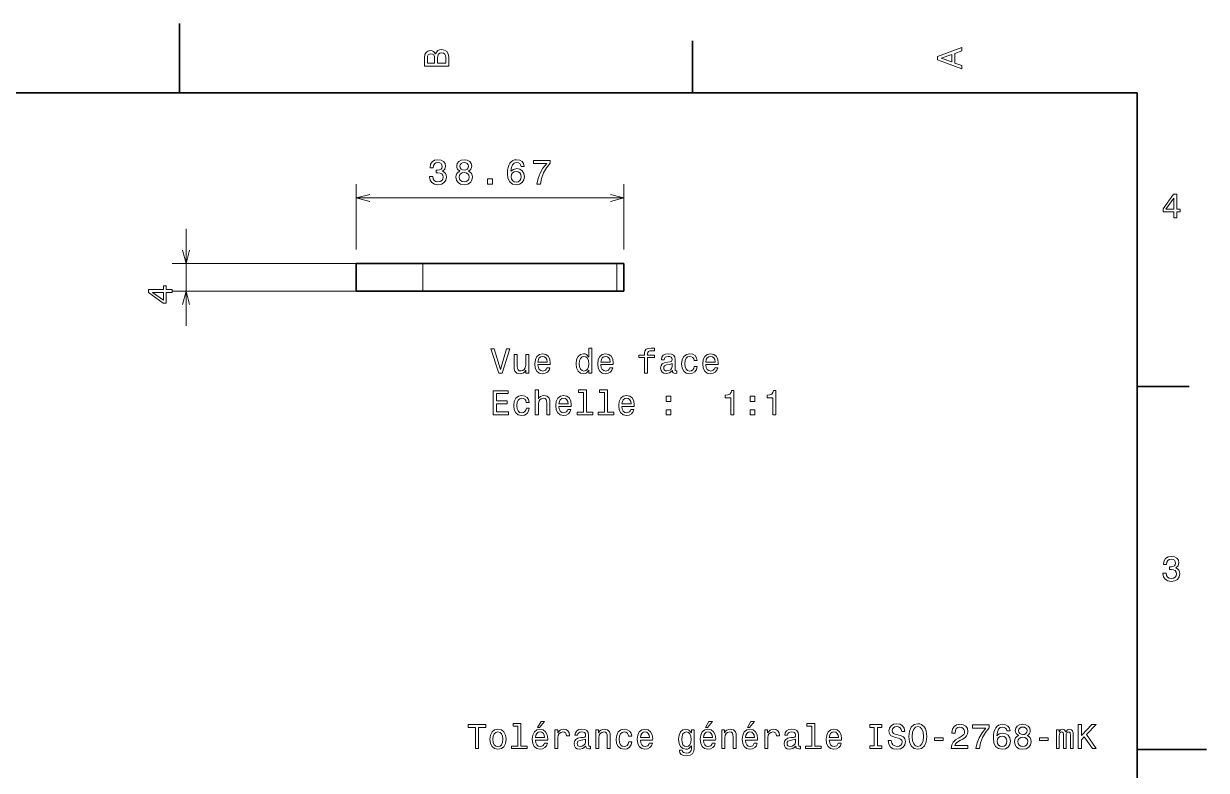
# Model space of a CAD drawing. Extents: x 0 to 297, y 0 to 210.
# Drawn here: x 126 to 297, y 102 to 210 of the extents above; entities that cross this region are included whole.
import ezdxf

# ---------------------------------------------------------------- set-up
doc = ezdxf.new("R2010")
doc.units = 0

msp = doc.modelspace()

# ---------------------------------------------------------------- linework, layer by layer
at = {"color": 7, "lineweight": 35, "ltscale": 0.25}
for p, q in [((148.5, 200), (148.5, 210)), ((287, 105), (297, 105))]:
    msp.add_line(p, q, dxfattribs=at)
at = {"color": 7, "lineweight": 35, "ltscale": 0.1875}
for p, q in [((222.699997, 200), (222.699997, 207.5)), ((287, 157.5), (294.5, 157.5))]:
    msp.add_line(p, q, dxfattribs=at)
at = {"color": 7, "lineweight": 35}
for p, q in [((287, 200), (10, 200)), ((287, 10), (287, 200)), ((183.668701, 175.313538), (211.743164, 175.313538)), ((183.668701, 171.313538), (211.743164, 171.313538))]:
    msp.add_line(p, q, dxfattribs=at)
at = {"color": 7, "lineweight": 13, "ltscale": 0.237037}
for p, q in [((174.068726, 177.313538), (174.068726, 186.794998)), ((212.743164, 177.313538), (212.743164, 186.794998))]:
    msp.add_line(p, q, dxfattribs=at)
at = {"color": 7, "lineweight": 13}
for p, q in [((174.068726, 184.794998), (212.743164, 184.794998)), ((181.668701, 175.313538), (147.444336, 175.313538)), ((181.668701, 171.313538), (147.444336, 171.313538))]:
    msp.add_line(p, q, dxfattribs=at)
at = {"color": 7, "lineweight": 13, "ltscale": 0.35}
msp.add_line((149.444336, 166.313538), (149.444336, 180.313538), dxfattribs=at)
at = {"color": 7, "lineweight": 35, "ltscale": 0.239999}
for p, q in [((183.668701, 175.313538), (174.068726, 175.313538)), ((183.668701, 171.313538), (174.068726, 171.313538))]:
    msp.add_line(p, q, dxfattribs=at)
at = {"color": 7, "lineweight": 35, "ltscale": 0.1}
for p, q in [((174.068726, 171.313538), (174.068726, 175.313538)), ((212.743164, 171.313538), (212.743164, 175.313538))]:
    msp.add_line(p, q, dxfattribs=at)
at = {"color": 7, "lineweight": 13, "ltscale": 0.1}
for p, q in [((183.668701, 171.313538), (183.668701, 175.313538)), ((211.743164, 171.313538), (211.743164, 175.313538))]:
    msp.add_line(p, q, dxfattribs=at)
at = {"color": 7, "lineweight": 35, "ltscale": 0.025}
for p, q in [((212.743164, 175.313538), (211.743164, 175.313538)), ((212.743164, 171.313538), (211.743164, 171.313538))]:
    msp.add_line(p, q, dxfattribs=at)
at = {"color": 7, "lineweight": 13}
for points in [[(185.542007, 205.630417), (185.249496, 205.983429), (185.052811, 206.074219), (184.81073, 206.104477), (184.432495, 206.03891), (184.160156, 205.842224), (183.993729, 205.524506), (183.933212, 205.080704), (183.933212, 203.835022), (187.433212, 203.835022), (187.433212, 205.151306), (187.36261, 205.620331), (187.155838, 205.968307), (186.828018, 206.185165), (186.384216, 206.260818), (186.08667, 206.215424), (185.839554, 206.094391), (185.65799, 205.897705)], [(185.385666, 204.984879), (185.385666, 204.298996), (184.351807, 204.298996), (184.351807, 205.025223), (184.382065, 205.297562), (184.472839, 205.489197), (184.629181, 205.605194), (184.86116, 205.645538), (185.093155, 205.600143), (185.254532, 205.479111), (185.355408, 205.272339)], [(187.014618, 205.095825), (187.014618, 204.298996), (185.809296, 204.298996), (185.809296, 205.050446), (185.844589, 205.368164), (185.9505, 205.595108), (186.132065, 205.731277), (186.394302, 205.776657), (186.671692, 205.731277), (186.863327, 205.605194), (186.979324, 205.393372)], [(261.633209, 203.466858), (261.633209, 203.930847), (260.604401, 204.298996), (260.604401, 205.695969), (261.633209, 206.064133), (261.633209, 206.538193), (258.128174, 205.257217), (258.128174, 204.742798)], [(260.17572, 204.460388), (258.632477, 205), (260.17572, 205.539627)], [(184.662842, 187.894424), (184.662842, 187.859116), (184.74353, 187.374969), (184.980591, 187.011856), (185.35376, 186.779877), (185.848022, 186.694138), (186.372559, 186.779877), (186.765869, 187.00177), (187.018066, 187.354797), (187.108887, 187.808685), (187.068481, 188.106232), (186.95752, 188.348312), (186.776001, 188.534912), (186.533936, 188.671082), (186.861694, 188.94342), (186.977783, 189.377136), (186.9021, 189.770508), (186.685181, 190.068054), (186.332153, 190.254654), (185.848022, 190.320221), (185.394165, 190.239517), (185.046143, 190.017624), (184.819214, 189.664597), (184.74353, 189.195572), (184.74353, 189.160278), (185.192383, 189.160278), (185.232788, 189.483032), (185.363892, 189.715027), (185.575684, 189.856232), (185.873291, 189.906677), (186.135498, 189.866333), (186.327148, 189.760422), (186.443115, 189.588943), (186.488525, 189.356964), (186.443115, 189.109833), (186.322144, 188.94342), (186.110352, 188.842545), (185.822876, 188.812286), (185.626099, 188.817337), (185.626099, 188.418915), (185.873291, 188.429001), (186.19104, 188.383606), (186.427979, 188.262573), (186.569214, 188.065887), (186.619629, 187.808685), (186.564209, 187.516174), (186.417969, 187.299316), (186.185913, 187.163147), (185.878296, 187.117767), (185.560547, 187.168198), (185.328613, 187.319489), (185.182373, 187.561569), (185.126831, 187.894424)], [(189.044556, 188.681168), (188.787354, 188.539948), (188.61084, 188.343262), (188.499878, 188.096146), (188.464478, 187.798599), (188.545288, 187.349762), (188.777222, 187.00177), (189.155518, 186.779877), (189.669922, 186.694138), (190.179199, 186.779877), (190.557495, 187.00177), (190.789429, 187.349762), (190.875244, 187.798599), (190.834839, 188.096146), (190.729004, 188.343262), (190.547363, 188.539948), (190.295288, 188.681168), (190.496948, 188.8022), (190.638184, 188.968628), (190.723877, 189.170349), (190.75415, 189.41748), (190.673462, 189.775543), (190.46167, 190.063019), (190.118774, 190.249603), (189.669922, 190.320221), (189.215942, 190.249603), (188.873047, 190.063019), (188.656128, 189.775543), (188.580566, 189.41748), (188.605713, 189.170349), (188.691528, 188.968628)], [(189.059692, 189.377136), (189.099976, 189.59903), (189.221069, 189.770508), (189.41272, 189.876404), (189.669922, 189.916748), (189.921997, 189.876404), (190.113647, 189.770508), (190.234741, 189.59903), (190.280151, 189.377136), (190.234741, 189.150177), (190.113647, 188.973663), (189.921997, 188.857681), (189.669922, 188.822372), (189.41272, 188.862717), (189.221069, 188.973663), (189.099976, 189.150177)], [(198.352417, 189.351913), (198.256592, 189.760422), (198.034668, 190.063019), (197.691772, 190.254654), (197.247925, 190.320221), (196.950439, 190.284912), (196.693237, 190.189087), (196.466187, 190.032745), (196.274658, 189.810852), (196.123291, 189.533478), (196.012329, 189.195572), (195.941772, 188.797165), (195.921631, 188.348312), (196.002319, 187.632172), (196.24939, 187.112717), (196.647827, 186.800049), (197.192505, 186.694138), (197.681641, 186.784912), (198.05481, 187.021942), (198.296875, 187.395142), (198.38269, 187.869202), (198.296875, 188.348312), (198.064941, 188.716461), (197.706909, 188.948456), (197.263062, 189.029144), (196.783936, 188.928284), (196.425903, 188.640823), (196.501587, 189.195572), (196.662964, 189.593994), (196.910034, 189.831024), (197.25293, 189.911713), (197.505127, 189.871368), (197.696777, 189.765457), (197.822876, 189.588943), (197.888428, 189.351913)], [(200.177124, 186.794998), (200.686523, 186.794998), (200.852905, 187.627136), (201.145386, 188.403793), (201.55896, 189.124969), (202.098633, 189.800766), (202.098633, 190.219345), (199.697998, 190.219345), (199.697998, 189.760422), (201.61438, 189.760422), (201.059692, 189.07959), (200.641113, 188.368484), (200.348633, 187.612)], [(188.94873, 187.808685), (188.994019, 188.075974), (189.140381, 188.27771), (189.36731, 188.408829), (189.669922, 188.454224), (189.967407, 188.408829), (190.194336, 188.27771), (190.340576, 188.075974), (190.390991, 187.808685), (190.340576, 187.521225), (190.194336, 187.304367), (189.967407, 187.163147), (189.669922, 187.117767), (189.36731, 187.163147), (189.140381, 187.304367), (188.994019, 187.521225)], [(197.893433, 187.864166), (197.838013, 187.546448), (197.696777, 187.304367), (197.469849, 187.142975), (197.187378, 187.092545), (196.889893, 187.142975), (196.662964, 187.299316), (196.516724, 187.541397), (196.471313, 187.859116), (196.521729, 188.171799), (196.662964, 188.408829), (196.894897, 188.56012), (197.207642, 188.615601), (197.47998, 188.56012), (197.696777, 188.413879), (197.838013, 188.176849)], [(193.057983, 186.794998), (193.753906, 186.794998), (193.753906, 187.546448), (193.057983, 187.546448)], [(292.277374, 181.916794), (292.731262, 181.916794), (292.731262, 182.784225), (293.23056, 182.784225), (293.23056, 183.187683), (292.731262, 183.187683), (292.731262, 185.341141), (292.272339, 185.341141), (290.739197, 183.228027), (290.739197, 182.784225), (292.277374, 182.784225)], [(291.162842, 183.187683), (292.277374, 184.756134), (292.277374, 183.187683)], [(147.444336, 171.103271), (147.444336, 171.557159), (146.576904, 171.557159), (146.576904, 172.056442), (146.173462, 172.056442), (146.173462, 171.557159), (144.02002, 171.557159), (144.02002, 171.098236), (146.133057, 169.565094), (146.576904, 169.565094), (146.576904, 171.103271)], [(146.173462, 169.988724), (144.60498, 171.103271), (146.173462, 171.103271)], [(195.801422, 162.96196), (194.923889, 159.9814), (194.021164, 162.96196), (193.542053, 162.96196), (194.671738, 159.456909), (195.176056, 159.456909), (196.280518, 162.96196)], [(207.688309, 159.875504), (207.688309, 159.456909), (208.132111, 159.456909), (208.132111, 163.077942), (207.693344, 163.077942), (207.693344, 161.751572), (207.355453, 162.134857), (207.148682, 162.225647), (206.911652, 162.260941), (206.482971, 162.16008), (206.150116, 161.877655), (205.933258, 161.423767), (205.85762, 160.813538), (205.933258, 160.203308), (206.150116, 159.74437), (206.482971, 159.456909), (206.911652, 159.361084), (207.148682, 159.396393), (207.360489, 159.487167)], [(215.747375, 161.696106), (215.747375, 159.456909), (216.191193, 159.456909), (216.191193, 161.696106), (217.199829, 161.696106), (217.199829, 162.074341), (216.191193, 162.074341), (216.191193, 162.240768), (216.226486, 162.442505), (216.342484, 162.578674), (216.539169, 162.659363), (216.821594, 162.689621), (217.199829, 162.669449), (217.199829, 163.052734), (216.720734, 163.077942), (216.287018, 163.032562), (215.984421, 162.896393), (215.802856, 162.659363), (215.747375, 162.321457), (215.747375, 162.074341), (214.935425, 162.074341), (214.935425, 161.696106)], [(199.00386, 162.165115), (198.560059, 162.165115), (198.560059, 160.601715), (198.509628, 160.238617), (198.363373, 159.976364), (198.136429, 159.814972), (197.838882, 159.764542), (197.601852, 159.804886), (197.450546, 159.925934), (197.364822, 160.132706), (197.34465, 160.425201), (197.34465, 162.165115), (196.900848, 162.165115), (196.900848, 160.384857), (196.91597, 160.026794), (197.011795, 159.729248), (197.304306, 159.456909), (197.773315, 159.361084), (198.025482, 159.396393), (198.24234, 159.487167), (198.42894, 159.643509), (198.580231, 159.870453), (198.580231, 159.456909), (199.00386, 159.456909)], [(200.340317, 160.682419), (202.11554, 160.682419), (202.120575, 160.889191), (202.039886, 161.469162), (201.817993, 161.902878), (201.464966, 162.165115), (200.995941, 162.260941), (200.537003, 162.16008), (200.183975, 161.877655), (199.957031, 161.418732), (199.876343, 160.813538), (199.951996, 160.193222), (200.17894, 159.739334), (200.526917, 159.456909), (200.980804, 159.361084), (201.374176, 159.426651), (201.696945, 159.598114), (201.933975, 159.870453), (202.070145, 160.233566), (201.631393, 160.233566), (201.540604, 160.03183), (201.409485, 159.880539), (201.036285, 159.759506), (200.748825, 159.814972), (200.531967, 159.991486), (200.390747, 160.278961), (200.340317, 160.667282)], [(200.340317, 161.055618), (200.395798, 161.403595), (200.531967, 161.660797), (200.738739, 161.817139), (201.011078, 161.87262), (201.278366, 161.817139), (201.485138, 161.660797), (201.611221, 161.403595), (201.656601, 161.055618)], [(206.987289, 161.862534), (207.2798, 161.791931), (207.501709, 161.595245), (207.632828, 161.267426), (207.683258, 160.813538), (207.632828, 160.354599), (207.501709, 160.026794), (207.2798, 159.825058), (206.987289, 159.759506), (206.709915, 159.825058), (206.498108, 160.026794), (206.356888, 160.35965), (206.311508, 160.813538), (206.356888, 161.26239), (206.498108, 161.590195), (206.709915, 161.791931)], [(209.448395, 160.682419), (211.223602, 160.682419), (211.228653, 160.889191), (211.147964, 161.469162), (210.926056, 161.902878), (210.573029, 162.165115), (210.104004, 162.260941), (209.645081, 162.16008), (209.292053, 161.877655), (209.065109, 161.418732), (208.984421, 160.813538), (209.060059, 160.193222), (209.287003, 159.739334), (209.634995, 159.456909), (210.088882, 159.361084), (210.482254, 159.426651), (210.805023, 159.598114), (211.042053, 159.870453), (211.178223, 160.233566), (210.739456, 160.233566), (210.648682, 160.03183), (210.517548, 159.880539), (210.144363, 159.759506), (209.856888, 159.814972), (209.64003, 159.991486), (209.498825, 160.278961), (209.448395, 160.667282)], [(209.448395, 161.055618), (209.50386, 161.403595), (209.64003, 161.660797), (209.846802, 161.817139), (210.119141, 161.87262), (210.386429, 161.817139), (210.593201, 161.660797), (210.719284, 161.403595), (210.764679, 161.055618)], [(219.776917, 159.809937), (219.776917, 159.7948), (219.802139, 159.623337), (219.877792, 159.502304), (220.195511, 159.406479), (220.442627, 159.446823), (220.442627, 159.789764), (220.336716, 159.774628), (220.195511, 159.840195), (220.170288, 160.041931), (220.170288, 161.443939), (220.109772, 161.802017), (219.933258, 162.054169), (219.625626, 162.205475), (219.19191, 162.260941), (218.76828, 162.200424), (218.455597, 162.028961), (218.258911, 161.761658), (218.193344, 161.408646), (218.193344, 161.378372), (218.591766, 161.378372), (218.62706, 161.590195), (218.738022, 161.741486), (218.919571, 161.832275), (219.176773, 161.867569), (219.423889, 161.842361), (219.600403, 161.766708), (219.706314, 161.63559), (219.741623, 161.454025), (219.721451, 161.242218), (219.640747, 161.136307), (219.439026, 161.085876), (219.060791, 161.045532), (218.62706, 160.954742), (218.319427, 160.793365), (218.137878, 160.541199), (218.082397, 160.167999), (218.132828, 159.835144), (218.289169, 159.588028), (218.541336, 159.431686), (218.889313, 159.376221), (219.358337, 159.482132)], [(219.726486, 160.405029), (219.66597, 160.142792), (219.504593, 159.941055), (219.262512, 159.809937), (218.964966, 159.764542), (218.773315, 159.789764), (218.637146, 159.870453), (218.551422, 160.011658), (218.526199, 160.208344), (218.546371, 160.384857), (218.62706, 160.510941), (218.949829, 160.652161), (219.358337, 160.712677), (219.726486, 160.83371)], [(222.92894, 161.267426), (223.367706, 161.267426), (223.276917, 161.670883), (223.060059, 161.988617), (222.722168, 162.185303), (222.283401, 162.260941), (221.799255, 162.16008), (221.431091, 161.877655), (221.199112, 161.418732), (221.118423, 160.803452), (221.194061, 160.193222), (221.421021, 159.739334), (221.779083, 159.456909), (222.26828, 159.361084), (222.701996, 159.436737), (223.039886, 159.648544), (223.271881, 159.9814), (223.372742, 160.425201), (222.949112, 160.425201), (222.873459, 160.142792), (222.732254, 159.930969), (222.530518, 159.79985), (222.283401, 159.759506), (221.975769, 159.825058), (221.75386, 160.026794), (221.617706, 160.354599), (221.572311, 160.818573), (221.617706, 161.272476), (221.758911, 161.600281), (221.985855, 161.802017), (222.283401, 161.87262), (222.545654, 161.827225), (222.74234, 161.711227), (222.873459, 161.519592)], [(224.62851, 160.682419), (226.403717, 160.682419), (226.408768, 160.889191), (226.328064, 161.469162), (226.106171, 161.902878), (225.753143, 162.165115), (225.284119, 162.260941), (224.825195, 162.16008), (224.472168, 161.877655), (224.245224, 161.418732), (224.16452, 160.813538), (224.240173, 160.193222), (224.467117, 159.739334), (224.815109, 159.456909), (225.268997, 159.361084), (225.662369, 159.426651), (225.985138, 159.598114), (226.222168, 159.870453), (226.358337, 160.233566), (225.919571, 160.233566), (225.828796, 160.03183), (225.697662, 159.880539), (225.324463, 159.759506), (225.037003, 159.814972), (224.820145, 159.991486), (224.67894, 160.278961), (224.62851, 160.667282)], [(224.62851, 161.055618), (224.683975, 161.403595), (224.820145, 161.660797), (225.026917, 161.817139), (225.299255, 161.87262), (225.566544, 161.817139), (225.773315, 161.660797), (225.899399, 161.403595), (225.944794, 161.055618)], [(193.864822, 153.41008), (196.083832, 153.41008), (196.083832, 153.83371), (194.328796, 153.83371), (194.328796, 155.018875), (195.892197, 155.018875), (195.892197, 155.437454), (194.328796, 155.437454), (194.328796, 156.48645), (196.043488, 156.48645), (196.043488, 156.91008), (193.864822, 156.91008)], [(198.640747, 155.220596), (199.079514, 155.220596), (198.988739, 155.624054), (198.771881, 155.941788), (198.433975, 156.138474), (197.995224, 156.214111), (197.511078, 156.113251), (197.142914, 155.830826), (196.910934, 155.371902), (196.830231, 154.756622), (196.905884, 154.146393), (197.132828, 153.692505), (197.490906, 153.41008), (197.980087, 153.314255), (198.413803, 153.389908), (198.751709, 153.601715), (198.983688, 153.93457), (199.084564, 154.378372), (198.660934, 154.378372), (198.585281, 154.095963), (198.444061, 153.88414), (198.24234, 153.753021), (197.995224, 153.712677), (197.687592, 153.778229), (197.465683, 153.979965), (197.329514, 154.30777), (197.284119, 154.771759), (197.329514, 155.225647), (197.470718, 155.553452), (197.697678, 155.755188), (197.995224, 155.82579), (198.257462, 155.780396), (198.454163, 155.664398), (198.585281, 155.472763)], [(199.951996, 153.41008), (200.395798, 153.41008), (200.395798, 154.97348), (200.441193, 155.331543), (200.587433, 155.593796), (200.814392, 155.755188), (201.116974, 155.815704), (201.359055, 155.765274), (201.510345, 155.629105), (201.585999, 155.402161), (201.611221, 155.099564), (201.611221, 153.41008), (202.055023, 153.41008), (202.055023, 155.190338), (202.034851, 155.548401), (201.944061, 155.845963), (201.646515, 156.118286), (201.182541, 156.214111), (200.930374, 156.178818), (200.713516, 156.082993), (200.531967, 155.931686), (200.395798, 155.724915), (200.395798, 157.031113), (199.951996, 157.031113)], [(203.376343, 154.63559), (205.151566, 154.63559), (205.156601, 154.842361), (205.075912, 155.422333), (204.854004, 155.856049), (204.500992, 156.118286), (204.031967, 156.214111), (203.573029, 156.113251), (203.220001, 155.830826), (202.993057, 155.371902), (202.912369, 154.766708), (202.988022, 154.146393), (203.214966, 153.692505), (203.562943, 153.41008), (204.01683, 153.314255), (204.410202, 153.379822), (204.732971, 153.551285), (204.970001, 153.823624), (205.106171, 154.186737), (204.667419, 154.186737), (204.57663, 153.985001), (204.445511, 153.83371), (204.072311, 153.712677), (203.784851, 153.768143), (203.567993, 153.944656), (203.426773, 154.232132), (203.376343, 154.620453)], [(203.376343, 155.008789), (203.431824, 155.356766), (203.567993, 155.613968), (203.774765, 155.770309), (204.047089, 155.82579), (204.314392, 155.770309), (204.521164, 155.613968), (204.647232, 155.356766), (204.692627, 155.008789)], [(206.906601, 156.657913), (206.906601, 153.783279), (205.993774, 153.783279), (205.993774, 153.41008), (208.258194, 153.41008), (208.258194, 153.783279), (207.350403, 153.783279), (207.350403, 157.031113), (206.210632, 157.031113), (206.210632, 156.657913)], [(209.942627, 156.657913), (209.942627, 153.783279), (209.0298, 153.783279), (209.0298, 153.41008), (211.29422, 153.41008), (211.29422, 153.783279), (210.386429, 153.783279), (210.386429, 157.031113), (209.246658, 157.031113), (209.246658, 156.657913)], [(212.484421, 154.63559), (214.259628, 154.63559), (214.264679, 154.842361), (214.18399, 155.422333), (213.962082, 155.856049), (213.609055, 156.118286), (213.14003, 156.214111), (212.681107, 156.113251), (212.328079, 155.830826), (212.101135, 155.371902), (212.020432, 154.766708), (212.096085, 154.146393), (212.323029, 153.692505), (212.671021, 153.41008), (213.124908, 153.314255), (213.51828, 153.379822), (213.841049, 153.551285), (214.078079, 153.823624), (214.214233, 154.186737), (213.775482, 154.186737), (213.684708, 153.985001), (213.553574, 153.83371), (213.180374, 153.712677), (212.892914, 153.768143), (212.676056, 153.944656), (212.534851, 154.232132), (212.484421, 154.620453)], [(212.484421, 155.008789), (212.539886, 155.356766), (212.676056, 155.613968), (212.882828, 155.770309), (213.155167, 155.82579), (213.422455, 155.770309), (213.629227, 155.613968), (213.75531, 155.356766), (213.80069, 155.008789)], [(218.864105, 155.366852), (219.560059, 155.366852), (219.560059, 156.118286), (218.864105, 156.118286)], [(228.22937, 153.41008), (228.688293, 153.41008), (228.688293, 156.935303), (228.345367, 156.935303), (228.254578, 156.627655), (228.073029, 156.420883), (227.795654, 156.29985), (227.412369, 156.259506), (227.412369, 155.901428), (228.22937, 155.901428)], [(231.008179, 155.366852), (231.704147, 155.366852), (231.704147, 156.118286), (231.008179, 156.118286)], [(234.301422, 153.41008), (234.760345, 153.41008), (234.760345, 156.935303), (234.417404, 156.935303), (234.32663, 156.627655), (234.145081, 156.420883), (233.867691, 156.29985), (233.484406, 156.259506), (233.484406, 155.901428), (234.301422, 155.901428)], [(218.864105, 153.41008), (219.560059, 153.41008), (219.560059, 154.161514), (218.864105, 154.161514)], [(231.008179, 153.41008), (231.704147, 153.41008), (231.704147, 154.161514), (231.008179, 154.161514)], [(290.729126, 130.51622), (290.729126, 130.480911), (290.809814, 129.996765), (291.046844, 129.633652), (291.420044, 129.401657), (291.914276, 129.315933), (292.438782, 129.401657), (292.832153, 129.623566), (293.08429, 129.976593), (293.175079, 130.430481), (293.134735, 130.728027), (293.023773, 130.970108), (292.842224, 131.156708), (292.600159, 131.292877), (292.927948, 131.565216), (293.043945, 131.998932), (292.968292, 132.392303), (292.751434, 132.68985), (292.398407, 132.87645), (291.914276, 132.942017), (291.460388, 132.861313), (291.112396, 132.63942), (290.885468, 132.286392), (290.809814, 131.817368), (290.809814, 131.782074), (291.258636, 131.782074), (291.299011, 132.104828), (291.430115, 132.336823), (291.641937, 132.478027), (291.939484, 132.528473), (292.201721, 132.488113), (292.393372, 132.382217), (292.509369, 132.210739), (292.554749, 131.97876), (292.509369, 131.731628), (292.388336, 131.565216), (292.176514, 131.46434), (291.889069, 131.434082), (291.692383, 131.439133), (291.692383, 131.04071), (291.939484, 131.050797), (292.257202, 131.005417), (292.494232, 130.884369), (292.635468, 130.687683), (292.685883, 130.430481), (292.630402, 130.13797), (292.484161, 129.921112), (292.252167, 129.784943), (291.944519, 129.739563), (291.626801, 129.789993), (291.394806, 129.941284), (291.248566, 130.183365), (291.193085, 130.51622)], [(191.286026, 105.143372), (191.75, 105.143372), (191.75, 108.219742), (192.809082, 108.219742), (192.809082, 108.643372), (190.221909, 108.643372), (190.221909, 108.219742), (191.286026, 108.219742)], [(193.378967, 106.494957), (193.459656, 105.879684), (193.69165, 105.425789), (194.059799, 105.143372), (194.554031, 105.047554), (195.043228, 105.143372), (195.411377, 105.420746), (195.643372, 105.874641), (195.729111, 106.494957), (195.643372, 107.110229), (195.411377, 107.56916), (195.043228, 107.846542), (194.554031, 107.947403), (194.059799, 107.846542), (193.69165, 107.564117), (193.459656, 107.110229)], [(197.42868, 108.391212), (197.42868, 105.516571), (196.515854, 105.516571), (196.515854, 105.143372), (198.780258, 105.143372), (198.780258, 105.516571), (197.872482, 105.516571), (197.872482, 108.764412), (196.732712, 108.764412), (196.732712, 108.391212)], [(199.970459, 106.368874), (201.745682, 106.368874), (201.750717, 106.575645), (201.670029, 107.155617), (201.44812, 107.58934), (201.095108, 107.851585), (200.626083, 107.947403), (200.167145, 107.846542), (199.814117, 107.564117), (199.587173, 107.105186), (199.506485, 106.5), (199.582138, 105.879684), (199.809082, 105.425789), (200.157059, 105.143372), (200.610947, 105.047554), (201.004318, 105.113113), (201.327087, 105.284584), (201.564117, 105.556915), (201.700287, 105.920029), (201.261536, 105.920029), (201.170746, 105.7183), (201.039627, 105.567001), (200.666428, 105.445969), (200.378967, 105.501442), (200.162109, 105.677956), (200.020889, 105.965416), (199.970459, 106.353745)], [(200.278091, 108.219742), (200.575653, 108.219742), (201.276657, 109.077087), (200.782425, 109.077087)], [(202.784576, 105.143372), (203.228394, 105.143372), (203.228394, 106.691643), (203.273773, 107.064842), (203.409943, 107.33213), (203.631851, 107.493515), (203.929398, 107.548988), (204.151291, 107.513687), (204.317719, 107.412827), (204.418594, 107.241356), (204.453888, 107.009369), (204.90274, 107.009369), (204.842224, 107.41787), (204.675797, 107.710373), (204.398422, 107.886887), (204.020172, 107.947403), (203.76297, 107.907059), (203.541061, 107.806198), (203.344376, 107.634727), (203.188034, 107.40274), (203.188034, 107.851585), (202.784576, 107.851585)], [(207.26297, 105.496399), (207.26297, 105.48127), (207.288177, 105.309799), (207.363831, 105.188759), (207.681549, 105.092941), (207.92868, 105.133286), (207.92868, 105.476227), (207.822769, 105.461098), (207.681549, 105.526657), (207.656342, 105.728386), (207.656342, 107.130402), (207.595825, 107.488472), (207.419312, 107.740631), (207.111664, 107.89193), (206.677948, 107.947403), (206.254318, 107.886887), (205.94165, 107.715416), (205.744965, 107.448128), (205.679398, 107.0951), (205.679398, 107.064842), (206.077805, 107.064842), (206.113113, 107.276657), (206.22406, 107.427956), (206.405624, 107.51873), (206.662827, 107.554031), (206.909943, 107.528816), (207.086456, 107.453171), (207.192368, 107.322044), (207.227661, 107.140488), (207.207489, 106.928673), (207.126801, 106.822769), (206.925079, 106.772331), (206.546829, 106.731987), (206.113113, 106.641212), (205.805481, 106.479828), (205.623917, 106.227669), (205.568451, 105.854469), (205.618881, 105.521614), (205.775223, 105.274498), (206.027374, 105.118156), (206.375366, 105.062683), (206.844376, 105.168587)], [(208.690201, 105.143372), (209.134003, 105.143372), (209.134003, 106.706772), (209.179398, 107.064842), (209.325653, 107.327087), (209.552597, 107.488472), (209.855194, 107.548988), (210.09726, 107.498558), (210.248566, 107.362389), (210.324203, 107.135445), (210.349426, 106.832855), (210.349426, 105.143372), (210.793228, 105.143372), (210.793228, 106.92363), (210.773056, 107.2817), (210.682281, 107.579254), (210.384735, 107.851585), (209.920746, 107.947403), (209.663544, 107.912102), (209.446686, 107.816284), (209.260086, 107.6549), (209.113831, 107.438042), (209.113831, 107.851585), (208.690201, 107.851585)], [(213.451004, 106.953888), (213.889771, 106.953888), (213.798996, 107.357346), (213.582138, 107.675072), (213.244232, 107.871758), (212.805481, 107.947403), (212.32132, 107.846542), (211.953171, 107.564117), (211.721191, 107.105186), (211.640488, 106.489914), (211.716141, 105.879684), (211.943085, 105.425789), (212.301147, 105.143372), (212.790344, 105.047554), (213.22406, 105.123199), (213.561966, 105.335014), (213.793945, 105.66787), (213.894806, 106.111671), (213.471191, 106.111671), (213.395538, 105.829254), (213.254318, 105.617432), (213.052597, 105.486313), (212.805481, 105.445969), (212.497833, 105.511528), (212.27594, 105.713257), (212.139771, 106.041069), (212.094376, 106.505043), (212.139771, 106.958931), (212.280975, 107.286743), (212.507935, 107.488472), (212.805481, 107.559074), (213.067719, 107.513687), (213.264404, 107.397697), (213.395538, 107.206055)], [(215.150574, 106.368874), (216.925797, 106.368874), (216.930832, 106.575645), (216.850143, 107.155617), (216.628235, 107.58934), (216.275223, 107.851585), (215.806198, 107.947403), (215.34726, 107.846542), (214.994232, 107.564117), (214.767288, 107.105186), (214.6866, 106.5), (214.762253, 105.879684), (214.989197, 105.425789), (215.337173, 105.143372), (215.791061, 105.047554), (216.184433, 105.113113), (216.507202, 105.284584), (216.744232, 105.556915), (216.880402, 105.920029), (216.44165, 105.920029), (216.350861, 105.7183), (216.219742, 105.567001), (215.846542, 105.445969), (215.559082, 105.501442), (215.342224, 105.677956), (215.201004, 105.965416), (215.150574, 106.353745)], [(222.942368, 105.264412), (222.942368, 107.851585), (222.518738, 107.851585), (222.518738, 107.412827), (222.170746, 107.811241), (221.958939, 107.912102), (221.721893, 107.947403), (221.293228, 107.846542), (220.960373, 107.564117), (220.743515, 107.110229), (220.667862, 106.5), (220.743515, 105.884727), (220.960373, 105.430832), (221.293228, 105.143372), (221.721893, 105.047554), (221.963974, 105.082855), (222.16571, 105.17363), (222.518738, 105.556915), (222.518738, 105.17363), (222.478394, 104.87104), (222.367432, 104.654175), (222.155609, 104.528099), (221.837891, 104.482712), (221.560516, 104.51297), (221.363831, 104.588615), (221.247833, 104.719742), (221.21254, 104.896255), (220.783859, 104.896255), (220.783859, 104.876083), (220.849426, 104.553314), (221.051147, 104.311241), (221.373917, 104.1549), (221.812683, 104.099426), (222.337173, 104.175072), (222.68515, 104.386887), (222.881836, 104.755043)], [(224.258636, 106.368874), (226.033859, 106.368874), (226.03891, 106.575645), (225.958206, 107.155617), (225.736313, 107.58934), (225.383286, 107.851585), (224.914261, 107.947403), (224.455322, 107.846542), (224.102295, 107.564117), (223.875366, 107.105186), (223.794662, 106.5), (223.870316, 105.879684), (224.09726, 105.425789), (224.445251, 105.143372), (224.899139, 105.047554), (225.292511, 105.113113), (225.615265, 105.284584), (225.852295, 105.556915), (225.988464, 105.920029), (225.549713, 105.920029), (225.458923, 105.7183), (225.327805, 105.567001), (224.954605, 105.445969), (224.667145, 105.501442), (224.450287, 105.677956), (224.309082, 105.965416), (224.258636, 106.353745)], [(224.566284, 108.219742), (224.863831, 108.219742), (225.564835, 109.077087), (225.070602, 109.077087)], [(226.906342, 105.143372), (227.350143, 105.143372), (227.350143, 106.706772), (227.395538, 107.064842), (227.541779, 107.327087), (227.768738, 107.488472), (228.07132, 107.548988), (228.3134, 107.498558), (228.464691, 107.362389), (228.540344, 107.135445), (228.565552, 106.832855), (228.565552, 105.143372), (229.009369, 105.143372), (229.009369, 106.92363), (228.989197, 107.2817), (228.898407, 107.579254), (228.600861, 107.851585), (228.136887, 107.947403), (227.879684, 107.912102), (227.662827, 107.816284), (227.476227, 107.6549), (227.329971, 107.438042), (227.329971, 107.851585), (226.906342, 107.851585)], [(230.330688, 106.368874), (232.105896, 106.368874), (232.110947, 106.575645), (232.030258, 107.155617), (231.80835, 107.58934), (231.455322, 107.851585), (230.986313, 107.947403), (230.527374, 107.846542), (230.174347, 107.564117), (229.947403, 107.105186), (229.866714, 106.5), (229.942352, 105.879684), (230.169312, 105.425789), (230.517288, 105.143372), (230.971176, 105.047554), (231.364548, 105.113113), (231.687317, 105.284584), (231.924347, 105.556915), (232.060516, 105.920029), (231.62175, 105.920029), (231.530975, 105.7183), (231.399857, 105.567001), (231.026657, 105.445969), (230.739197, 105.501442), (230.522339, 105.677956), (230.381119, 105.965416), (230.330688, 106.353745)], [(230.638321, 108.219742), (230.935883, 108.219742), (231.636887, 109.077087), (231.142639, 109.077087)], [(233.144806, 105.143372), (233.588608, 105.143372), (233.588608, 106.691643), (233.634003, 107.064842), (233.770172, 107.33213), (233.992065, 107.493515), (234.289612, 107.548988), (234.51152, 107.513687), (234.677948, 107.412827), (234.778809, 107.241356), (234.814117, 107.009369), (235.26297, 107.009369), (235.202454, 107.41787), (235.036011, 107.710373), (234.758636, 107.886887), (234.380402, 107.947403), (234.123199, 107.907059), (233.901291, 107.806198), (233.704605, 107.634727), (233.548264, 107.40274), (233.548264, 107.851585), (233.144806, 107.851585)], [(237.623199, 105.496399), (237.623199, 105.48127), (237.648407, 105.309799), (237.72406, 105.188759), (238.041779, 105.092941), (238.288895, 105.133286), (238.288895, 105.476227), (238.182983, 105.461098), (238.041779, 105.526657), (238.016571, 105.728386), (238.016571, 107.130402), (237.956055, 107.488472), (237.779541, 107.740631), (237.471893, 107.89193), (237.038177, 107.947403), (236.614548, 107.886887), (236.301865, 107.715416), (236.105179, 107.448128), (236.039612, 107.0951), (236.039612, 107.064842), (236.438034, 107.064842), (236.473343, 107.276657), (236.58429, 107.427956), (236.765839, 107.51873), (237.023041, 107.554031), (237.270172, 107.528816), (237.446686, 107.453171), (237.552582, 107.322044), (237.587891, 107.140488), (237.567719, 106.928673), (237.48703, 106.822769), (237.285294, 106.772331), (236.907059, 106.731987), (236.473343, 106.641212), (236.165695, 106.479828), (235.984146, 106.227669), (235.928665, 105.854469), (235.979095, 105.521614), (236.135437, 105.274498), (236.387604, 105.118156), (236.73558, 105.062683), (237.204605, 105.168587)], [(239.932983, 108.391212), (239.932983, 105.516571), (239.020172, 105.516571), (239.020172, 105.143372), (241.284576, 105.143372), (241.284576, 105.516571), (240.376801, 105.516571), (240.376801, 108.764412), (239.23703, 108.764412), (239.23703, 108.391212)], [(242.474777, 106.368874), (244.25, 106.368874), (244.255035, 106.575645), (244.174347, 107.155617), (243.952438, 107.58934), (243.599411, 107.851585), (243.130402, 107.947403), (242.671463, 107.846542), (242.318436, 107.564117), (242.091492, 107.105186), (242.010803, 106.5), (242.086456, 105.879684), (242.313385, 105.425789), (242.661377, 105.143372), (243.115265, 105.047554), (243.508636, 105.113113), (243.831406, 105.284584), (244.068436, 105.556915), (244.204605, 105.920029), (243.765839, 105.920029), (243.675064, 105.7183), (243.543945, 105.567001), (243.170746, 105.445969), (242.88327, 105.501442), (242.666412, 105.677956), (242.525208, 105.965416), (242.474777, 106.353745)], [(248.970459, 105.567001), (248.324921, 105.567001), (248.324921, 105.143372), (250.079956, 105.143372), (250.079956, 105.567001), (249.434433, 105.567001), (249.434433, 108.219742), (250.079956, 108.219742), (250.079956, 108.643372), (248.324921, 108.643372), (248.324921, 108.219742), (248.970459, 108.219742)], [(251.441635, 106.298271), (250.982697, 106.298271), (251.083557, 105.763687), (251.335724, 105.370316), (251.72406, 105.133286), (252.24855, 105.047554), (252.768005, 105.128242), (253.156326, 105.350143), (253.403442, 105.698128), (253.494232, 106.157059), (253.418579, 106.570602), (253.206757, 106.837898), (252.863831, 107.014412), (252.404892, 107.145531), (252.01152, 107.241356), (251.754318, 107.352303), (251.608063, 107.513687), (251.562668, 107.765854), (251.608063, 107.992798), (251.739182, 108.164268), (251.940918, 108.280258), (252.218292, 108.320602), (252.500702, 108.270172), (252.72261, 108.134003), (252.868866, 107.907059), (252.939468, 107.599426), (253.398407, 107.599426), (253.398407, 107.609512), (253.317719, 108.083572), (253.080688, 108.4366), (252.707489, 108.658501), (252.203156, 108.734146), (251.749268, 108.658501), (251.39624, 108.446686), (251.169296, 108.118874), (251.088608, 107.695244), (251.154175, 107.317001), (251.34581, 107.059799), (251.648407, 106.888329), (252.061951, 106.757202), (252.470459, 106.641212), (252.778091, 106.530258), (252.964691, 106.368874), (253.030243, 106.106628), (252.969727, 105.83934), (252.813385, 105.637611), (252.576355, 105.511528), (252.268723, 105.471184), (251.925781, 105.526657), (251.663544, 105.688042), (251.497101, 105.950287)], [(253.978378, 106.893372), (254.069153, 106.106628), (254.33139, 105.526657), (254.739899, 105.168587), (255.274475, 105.047554), (255.804016, 105.168587), (256.21756, 105.526657), (256.474762, 106.106628), (256.570587, 106.893372), (256.474762, 107.675072), (256.363831, 107.992798), (256.21756, 108.255043), (255.804016, 108.613113), (255.551865, 108.703888), (255.274475, 108.739197), (254.734863, 108.613113), (254.326355, 108.260086), (254.069153, 107.680115)], [(254.462524, 106.893372), (254.518005, 107.503601), (254.684418, 107.952446), (254.941635, 108.224785), (255.274475, 108.320602), (255.602295, 108.224785), (255.859497, 107.947403), (256.02594, 107.498558), (256.086426, 106.893372), (256.02594, 106.283142), (255.859497, 105.834297), (255.602295, 105.561958), (255.274475, 105.471184), (254.941635, 105.561958), (254.684418, 105.834297), (254.518005, 106.278099)], [(260.115967, 105.143372), (262.521606, 105.143372), (262.521606, 105.577087), (260.6203, 105.577087), (260.726227, 105.814117), (260.907776, 106.010803), (261.46756, 106.368874), (261.765137, 106.520172), (262.097961, 106.73703), (262.335022, 106.989197), (262.471191, 107.286743), (262.521606, 107.624641), (262.435852, 108.048271), (262.198853, 108.381126), (261.835724, 108.592941), (261.366699, 108.668587), (260.882568, 108.582855), (260.514404, 108.345818), (260.277374, 107.967583), (260.196686, 107.4683), (260.196686, 107.397697), (260.655609, 107.397697), (260.655609, 107.438042), (260.700989, 107.780983), (260.837158, 108.033142), (261.054016, 108.194527), (261.341492, 108.25), (261.634003, 108.19957), (261.850861, 108.073486), (261.992065, 107.876801), (262.04248, 107.629684), (262.007202, 107.397697), (261.911377, 107.201012), (261.75, 107.029541), (261.528076, 106.878242), (261.23053, 106.716858), (260.736298, 106.404175), (260.388306, 106.071327), (260.181549, 105.66787), (260.115967, 105.158501)], [(263.681549, 105.143372), (264.190918, 105.143372), (264.357361, 105.975502), (264.649841, 106.752159), (265.063385, 107.473343), (265.603027, 108.149132), (265.603027, 108.567726), (263.202454, 108.567726), (263.202454, 108.108788), (265.118866, 108.108788), (264.564117, 107.427956), (264.145538, 106.716858), (263.853027, 105.960373)], [(268.628967, 107.700287), (268.533142, 108.108788), (268.311218, 108.411385), (267.968292, 108.603027), (267.524475, 108.668587), (267.226929, 108.633286), (266.969727, 108.53746), (266.742798, 108.381126), (266.551147, 108.159225), (266.399841, 107.881844), (266.28891, 107.543945), (266.218292, 107.145531), (266.19812, 106.696686), (266.278809, 105.980545), (266.52594, 105.461098), (266.924347, 105.148415), (267.469025, 105.042503), (267.958221, 105.133286), (268.331421, 105.370316), (268.573486, 105.743515), (268.65921, 106.217583), (268.573486, 106.696686), (268.341492, 107.064842), (267.983429, 107.296829), (267.539612, 107.377518), (267.060516, 107.276657), (266.702454, 106.989197), (266.778107, 107.543945), (266.939484, 107.94236), (267.186584, 108.179398), (267.529541, 108.260086), (267.781708, 108.219742), (267.973328, 108.113831), (268.099426, 107.937317), (268.164978, 107.700287)], [(269.829254, 107.029541), (269.572052, 106.888329), (269.395538, 106.691643), (269.284576, 106.444527), (269.249268, 106.146973), (269.329956, 105.698128), (269.561951, 105.350143), (269.940186, 105.128242), (270.45462, 105.042503), (270.963989, 105.128242), (271.342224, 105.350143), (271.574219, 105.698128), (271.659943, 106.146973), (271.619598, 106.444527), (271.513672, 106.691643), (271.332123, 106.888329), (271.079956, 107.029541), (271.281708, 107.150574), (271.422913, 107.317001), (271.508636, 107.51873), (271.53891, 107.765854), (271.458221, 108.123917), (271.246399, 108.411385), (270.903442, 108.597984), (270.45462, 108.668587), (270.000732, 108.597984), (269.657776, 108.411385), (269.440918, 108.123917), (269.365265, 107.765854), (269.390503, 107.51873), (269.476227, 107.317001)], [(269.844391, 107.725502), (269.884735, 107.947403), (270.005768, 108.118874), (270.197388, 108.224785), (270.45462, 108.265129), (270.706787, 108.224785), (270.898407, 108.118874), (271.01947, 107.947403), (271.06485, 107.725502), (271.01947, 107.498558), (270.898407, 107.322044), (270.706787, 107.206055), (270.45462, 107.170746), (270.197388, 107.211098), (270.005768, 107.322044), (269.884735, 107.498558)], [(275.306213, 105.143372), (275.714722, 105.143372), (275.714722, 106.953888), (275.739929, 107.226227), (275.815552, 107.422913), (275.93158, 107.538902), (276.082855, 107.584297), (276.203888, 107.543945), (276.284607, 107.443085), (276.324951, 107.271614), (276.340057, 107.04467), (276.340057, 105.143372), (276.723358, 105.143372), (276.723358, 106.953888), (276.748566, 107.221184), (276.824219, 107.41787), (276.945251, 107.538902), (277.096558, 107.584297), (277.21759, 107.543945), (277.298279, 107.443085), (277.348694, 107.04467), (277.348694, 105.143372), (277.757202, 105.143372), (277.757202, 107.014412), (277.731995, 107.40274), (277.651306, 107.700287), (277.489929, 107.881844), (277.227661, 107.947403), (276.920044, 107.846542), (276.683014, 107.554031), (276.496399, 107.841499), (276.183716, 107.947403), (275.896271, 107.846542), (275.699585, 107.564117), (275.699585, 107.851585), (275.306213, 107.851585)], [(278.468323, 105.143372), (278.932281, 105.143372), (278.932281, 106.389046), (279.345825, 106.832855), (280.520905, 105.143372), (281.085754, 105.143372), (279.673645, 107.170746), (281.04541, 108.643372), (280.430115, 108.643372), (278.932281, 107.024498), (278.932281, 108.643372), (278.468323, 108.643372)], [(193.832855, 106.5), (193.878235, 106.953888), (194.019455, 107.2817), (194.246399, 107.483429), (194.554031, 107.554031), (194.856628, 107.483429), (195.083572, 107.286743), (195.224777, 106.953888), (195.275223, 106.5), (195.224777, 106.041069), (195.083572, 105.708214), (194.856628, 105.506485), (194.554031, 105.440926), (194.246399, 105.506485), (194.019455, 105.708214), (193.878235, 106.041069)], [(199.970459, 106.742073), (200.02594, 107.090057), (200.162109, 107.34726), (200.368881, 107.503601), (200.641205, 107.559074), (200.908508, 107.503601), (201.11528, 107.34726), (201.241348, 107.090057), (201.286743, 106.742073)], [(207.21254, 106.091499), (207.152023, 105.829254), (206.990631, 105.627518), (206.748566, 105.496399), (206.451004, 105.451012), (206.259369, 105.476227), (206.123199, 105.556915), (206.03746, 105.698128), (206.012253, 105.894814), (206.032425, 106.071327), (206.113113, 106.197403), (206.435883, 106.338615), (206.844376, 106.399132), (207.21254, 106.520172)], [(215.150574, 106.742073), (215.206055, 107.090057), (215.342224, 107.34726), (215.548996, 107.503601), (215.82132, 107.559074), (216.088623, 107.503601), (216.295395, 107.34726), (216.421478, 107.090057), (216.466858, 106.742073)], [(221.126801, 106.5), (221.172195, 106.948845), (221.30835, 107.2817), (221.520172, 107.478386), (221.802597, 107.548988), (222.100143, 107.478386), (222.322052, 107.2817), (222.458221, 106.948845), (222.508636, 106.5), (222.458221, 106.041069), (222.322052, 105.713257), (222.100143, 105.511528), (221.802597, 105.445969), (221.520172, 105.511528), (221.30835, 105.713257), (221.172195, 106.046112)], [(224.258636, 106.742073), (224.314117, 107.090057), (224.450287, 107.34726), (224.657059, 107.503601), (224.929398, 107.559074), (225.196686, 107.503601), (225.403458, 107.34726), (225.529541, 107.090057), (225.574921, 106.742073)], [(230.330688, 106.742073), (230.386169, 107.090057), (230.522339, 107.34726), (230.729095, 107.503601), (231.001434, 107.559074), (231.268738, 107.503601), (231.475494, 107.34726), (231.601578, 107.090057), (231.646973, 106.742073)], [(237.572754, 106.091499), (237.512238, 105.829254), (237.350861, 105.627518), (237.10878, 105.496399), (236.811234, 105.451012), (236.619598, 105.476227), (236.483429, 105.556915), (236.39769, 105.698128), (236.372467, 105.894814), (236.392639, 106.071327), (236.473343, 106.197403), (236.796112, 106.338615), (237.204605, 106.399132), (237.572754, 106.520172)], [(242.474777, 106.742073), (242.530243, 107.090057), (242.666412, 107.34726), (242.873199, 107.503601), (243.145523, 107.559074), (243.412811, 107.503601), (243.619598, 107.34726), (243.745667, 107.090057), (243.791061, 106.742073)], [(257.700287, 106.298271), (258.920746, 106.298271), (258.920746, 106.696686), (257.700287, 106.696686)], [(268.170044, 106.21254), (268.114563, 105.894814), (267.973328, 105.65274), (267.746399, 105.491356), (267.463989, 105.440926), (267.166443, 105.491356), (266.939484, 105.647697), (266.793213, 105.889771), (266.747833, 106.207489), (266.798279, 106.520172), (266.939484, 106.757202), (267.171478, 106.908501), (267.484131, 106.963974), (267.75647, 106.908501), (267.973328, 106.762245), (268.114563, 106.525215)], [(269.733429, 106.157059), (269.778809, 106.424355), (269.925079, 106.626083), (270.152008, 106.757202), (270.45462, 106.802597), (270.752167, 106.757202), (270.979126, 106.626083), (271.125366, 106.424355), (271.175781, 106.157059), (271.125366, 105.869598), (270.979126, 105.65274), (270.752167, 105.511528), (270.45462, 105.466141), (270.152008, 105.511528), (269.925079, 105.65274), (269.778809, 105.869598)], [(272.880402, 106.298271), (274.100861, 106.298271), (274.100861, 106.696686), (272.880402, 106.696686)]]:
    msp.add_lwpolyline(points, close=True, dxfattribs=at)
for points in [[(176.000488, 185.312637), (174.068726, 184.794998), (176.000488, 184.277359)], [(210.811279, 184.277359), (212.743164, 184.794998), (210.811279, 185.312637)], [(148.926758, 177.245392), (149.444336, 175.313538), (149.961914, 177.245392)], [(149.961914, 169.381699), (149.444336, 171.313538), (148.926758, 169.381699)]]:
    msp.add_lwpolyline(points, dxfattribs=at)

doc.saveas('drawing.dxf')
